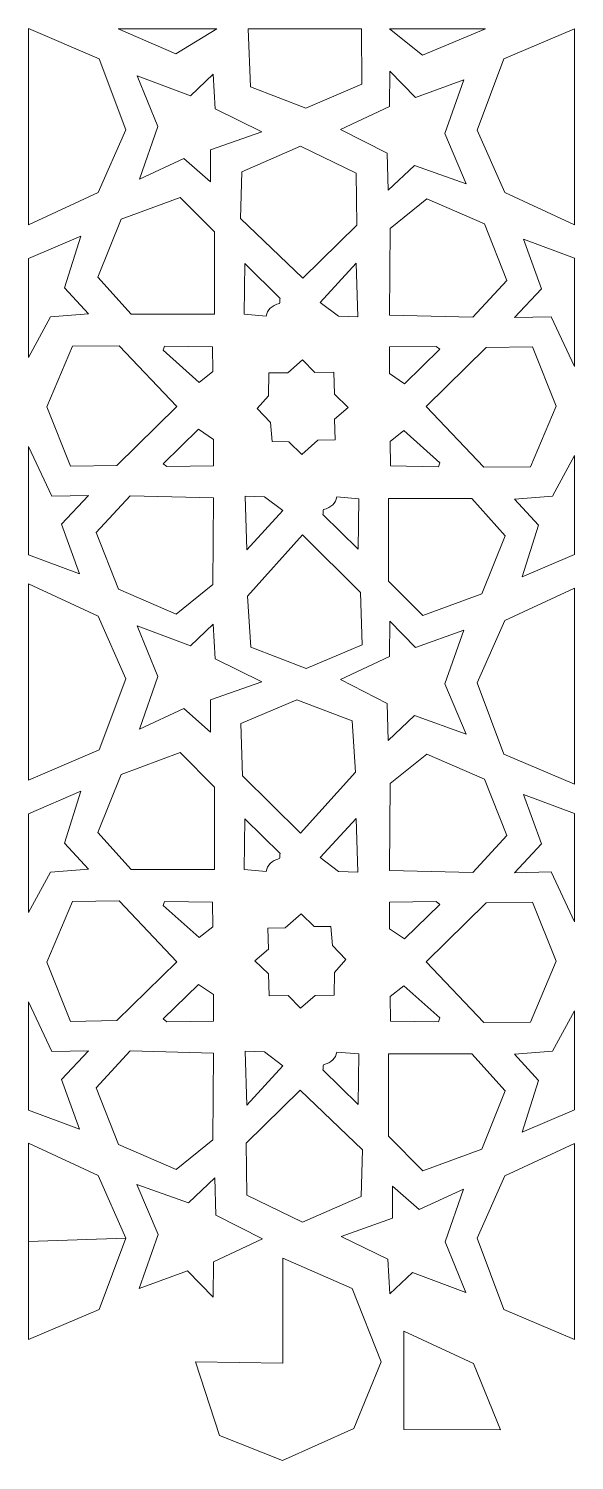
# Model space of a CAD drawing. Header units: centimetres. Extents: x 465 to 580, y -159 to 141.
import ezdxf

# ---------------------------------------------------------------- set-up
doc = ezdxf.new("R2010")
doc.units = ezdxf.units.CM
doc.header["$MEASUREMENT"] = 0
doc.layers.add('Katman 1', color=7, linetype='Continuous')

msp = doc.modelspace()

# ---------------------------------------------------------------- linework, layer by layer
at = {"layer": 'Katman 1', "color": 250, "lineweight": 20}
for points, knots in [([(465.41717, 140.9138), (465.41717, 140.9138), (465.41717, 99.85579), (465.41717, 99.85579), (465.41717, 99.85579), (479.99066, 106.62606), (479.99066, 106.62606), (479.99066, 106.62606), (485.75499, 119.70319), (485.75499, 119.70319), (485.75499, 119.70319), (480.20072, 134.60399), (480.20072, 134.60399), (480.20072, 134.60399), (465.41717, 140.9138), (465.41717, 140.9138)], [0, 0, 0, 0, 0.2, 0.2, 0.2, 0.4, 0.4, 0.4, 0.6, 0.6, 0.6, 0.8, 0.8, 0.8, 1, 1, 1, 1]), ([(484.17749, 140.9038), (484.17749, 140.9038), (496.22443, 135.67145), (496.22443, 135.67145), (496.22443, 135.67145), (504.82018, 140.9038), (504.82018, 140.9038)], [0, 0, 0, 0, 0.5, 0.5, 0.5, 1, 1, 1, 1]), ([(535.14577, 140.9038), (535.14577, 140.9038), (535.22968, 129.27426), (535.22968, 129.27426), (535.22968, 129.27426), (523.46614, 124.29526), (523.46614, 124.29526), (523.46614, 124.29526), (511.92544, 128.72704), (511.92544, 128.72704), (511.92544, 128.72704), (511.43584, 140.9038), (511.43584, 140.9038)], [0, 0, 0, 0, 0.25, 0.25, 0.25, 0.5, 0.5, 0.5, 0.75, 0.75, 0.75, 1, 1, 1, 1]), ([(541.01743, 140.9038), (541.01743, 140.9038), (547.88599, 135.36123), (547.88599, 135.36123), (547.88599, 135.36123), (561.14359, 140.9038), (561.14359, 140.9038)], [0, 0, 0, 0, 0.5, 0.5, 0.5, 1, 1, 1, 1]), ([(579.72293, 140.9038), (579.72293, 140.9038), (579.72293, 99.84579), (579.72293, 99.84579), (579.72293, 99.84579), (565.14944, 106.61606), (565.14944, 106.61606), (565.14944, 106.61606), (559.38511, 119.69319), (559.38511, 119.69319), (559.38511, 119.69319), (564.93938, 134.59399), (564.93938, 134.59399), (564.93938, 134.59399), (579.72293, 140.9038), (579.72293, 140.9038)], [0, 0, 0, 0, 0.2, 0.2, 0.2, 0.4, 0.4, 0.4, 0.6, 0.6, 0.6, 0.8, 0.8, 0.8, 1, 1, 1, 1]), ([(557.04003, 108.43054), (557.04003, 108.43054), (552.58682, 118.9409), (552.58682, 118.9409), (552.58682, 118.9409), (556.56174, 130.19726), (556.56174, 130.19726), (556.56174, 130.19726), (546.4395, 126.51208), (546.4395, 126.51208), (546.4395, 126.51208), (541.04338, 132.04551), (541.04338, 132.04551), (541.04338, 132.04551), (541.00191, 124.62329), (541.00191, 124.62329), (541.00191, 124.62329), (530.70828, 119.83333), (530.70828, 119.83333), (530.70828, 119.83333), (540.48468, 114.8499), (540.48468, 114.8499), (540.48468, 114.8499), (540.72859, 107.09309), (540.72859, 107.09309), (540.72859, 107.09309), (546.2685, 112.28328), (546.2685, 112.28328), (546.2685, 112.28328), (557.04003, 108.43054), (557.04003, 108.43054)], [0, 0, 0, 0, 0.1, 0.1, 0.1, 0.2, 0.2, 0.2, 0.3, 0.3, 0.3, 0.4, 0.4, 0.4, 0.5, 0.5, 0.5, 0.6, 0.6, 0.6, 0.7, 0.7, 0.7, 0.8, 0.8, 0.8, 0.9, 0.9, 0.9, 1, 1, 1, 1]), ([(488.123, 131.03883), (488.123, 131.03883), (492.45159, 120.45865), (492.45159, 120.45865), (492.45159, 120.45865), (488.62051, 109.44027), (488.62051, 109.44027), (488.62051, 109.44027), (497.93052, 113.72891), (497.93052, 113.72891), (497.93052, 113.72891), (503.53386, 108.8194), (503.53386, 108.8194), (503.53386, 108.8194), (503.50421, 115.53886), (503.50421, 115.53886), (503.50421, 115.53886), (514.28295, 119.32879), (514.28295, 119.32879), (514.28295, 119.32879), (504.50621, 124.10707), (504.50621, 124.10707), (504.50621, 124.10707), (504.09654, 131.35947), (504.09654, 131.35947), (504.09654, 131.35947), (499.33425, 126.85055), (499.33425, 126.85055), (499.33425, 126.85055), (488.123, 131.03883), (488.123, 131.03883)], [0, 0, 0, 0, 0.1, 0.1, 0.1, 0.2, 0.2, 0.2, 0.3, 0.3, 0.3, 0.4, 0.4, 0.4, 0.5, 0.5, 0.5, 0.6, 0.6, 0.6, 0.7, 0.7, 0.7, 0.8, 0.8, 0.8, 0.9, 0.9, 0.9, 1, 1, 1, 1]), ([(522.36958, 116.31369), (522.36958, 116.31369), (533.98937, 110.68521), (533.98937, 110.68521), (533.98937, 110.68521), (534.15026, 99.79235), (534.15026, 99.79235), (534.15026, 99.79235), (522.87392, 88.72148), (522.87392, 88.72148), (522.87392, 88.72148), (509.76714, 101.20523), (509.76714, 101.20523), (509.76714, 101.20523), (510.10961, 110.94871), (510.10961, 110.94871), (510.10961, 110.94871), (522.36958, 116.31369), (522.36958, 116.31369)], [0, 0, 0, 0, 0.166666667, 0.166666667, 0.166666667, 0.333333333, 0.333333333, 0.333333333, 0.5, 0.5, 0.5, 0.666666667, 0.666666667, 0.666666667, 0.833333333, 0.833333333, 0.833333333, 1, 1, 1, 1]), ([(484.80379, 101.03687), (484.80379, 101.03687), (479.91823, 88.89553), (479.91823, 88.89553), (479.91823, 88.89553), (486.88303, 81.12271), (486.88303, 81.12271), (486.88303, 81.12271), (504.31962, 81.1261), (504.31962, 81.1261), (504.31962, 81.1261), (504.32193, 98.38122), (504.32193, 98.38122), (504.32193, 98.38122), (497.1928, 105.60397), (497.1928, 105.60397), (497.1928, 105.60397), (484.80379, 101.03687), (484.80379, 101.03687)], [0, 0, 0, 0, 0.166666667, 0.166666667, 0.166666667, 0.333333333, 0.333333333, 0.333333333, 0.5, 0.5, 0.5, 0.666666667, 0.666666667, 0.666666667, 0.833333333, 0.833333333, 0.833333333, 1, 1, 1, 1]), ([(560.9013, 100.0614), (560.9013, 100.0614), (548.85436, 105.29375), (548.85436, 105.29375), (548.85436, 105.29375), (541.1272, 99.10956), (541.1272, 99.10956), (541.1272, 99.10956), (541.03798, 80.95305), (541.03798, 80.95305), (541.03798, 80.95305), (558.43546, 80.5099), (558.43546, 80.5099), (558.43546, 80.5099), (565.56466, 88.21559), (565.56466, 88.21559), (565.56466, 88.21559), (560.9013, 100.0614), (560.9013, 100.0614)], [0, 0, 0, 0, 0.166666667, 0.166666667, 0.166666667, 0.333333333, 0.333333333, 0.333333333, 0.5, 0.5, 0.5, 0.666666667, 0.666666667, 0.666666667, 0.833333333, 0.833333333, 0.833333333, 1, 1, 1, 1]), ([(465.41717, 92.80841), (465.41717, 92.80841), (465.41717, 72.10833), (465.41717, 72.10833), (465.41717, 72.10833), (470.00793, 80.59209), (470.00793, 80.59209), (470.00793, 80.59209), (477.98044, 81.20605), (477.98044, 81.20605), (477.98044, 81.20605), (472.90434, 86.67702), (472.90434, 86.67702), (472.90434, 86.67702), (476.3782, 97.50256), (476.3782, 97.50256), (476.3782, 97.50256), (465.41717, 92.80841), (465.41717, 92.80841)], [0, 0, 0, 0, 0.166666667, 0.166666667, 0.166666667, 0.333333333, 0.333333333, 0.333333333, 0.5, 0.5, 0.5, 0.666666667, 0.666666667, 0.666666667, 0.833333333, 0.833333333, 0.833333333, 1, 1, 1, 1]), ([(579.73061, 70.20877), (579.73061, 70.20877), (579.7306, 92.88717), (579.7306, 92.88717), (579.7306, 92.88717), (569.08783, 96.86323), (569.08783, 96.86323), (569.08783, 96.86323), (572.81403, 86.4909), (572.81403, 86.4909), (572.81403, 86.4909), (567.21649, 80.45523), (567.21649, 80.45523), (567.21649, 80.45523), (574.87939, 80.62384), (574.87939, 80.62384), (574.87939, 80.62384), (579.73061, 70.20877), (579.73061, 70.20877)], [0, 0, 0, 0, 0.166666667, 0.166666667, 0.166666667, 0.333333333, 0.333333333, 0.333333333, 0.5, 0.5, 0.5, 0.666666667, 0.666666667, 0.666666667, 0.833333333, 0.833333333, 0.833333333, 1, 1, 1, 1]), ([(510.68298, 91.7266), (510.68298, 91.7266), (510.54204, 81.14013), (510.54204, 81.14013), (510.54204, 81.14013), (515.20509, 80.74234), (515.20509, 80.74234), (515.33764, 82.05704), (516.38063, 82.95505), (517.95187, 83.42022), (518.17783, 83.48712), (517.86879, 84.37761), (518.10682, 84.44946), (518.10682, 84.44946), (510.68298, 91.7266), (510.68298, 91.7266)], [0, 0, 0, 0, 0.2, 0.2, 0.2, 0.4, 0.4, 0.4, 0.6, 0.6, 0.6, 0.8, 0.8, 0.8, 1, 1, 1, 1]), ([(534.35253, 80.57989), (534.35253, 80.57989), (530.35476, 80.72769), (530.35476, 80.72769), (530.35476, 80.72769), (526.48965, 83.61467), (526.48965, 83.61467), (526.48965, 83.61467), (534.05321, 91.83876), (534.05321, 91.83876), (534.05321, 91.83876), (534.35253, 80.57989), (534.35253, 80.57989)], [0, 0, 0, 0, 0.25, 0.25, 0.25, 0.5, 0.5, 0.5, 0.75, 0.75, 0.75, 1, 1, 1, 1]), ([(474.59483, 74.46884), (474.59483, 74.46884), (469.26128, 61.74941), (469.26128, 61.74941), (469.26128, 61.74941), (474.22236, 49.35369), (474.22236, 49.35369), (474.22236, 49.35369), (483.90262, 49.50312), (483.90262, 49.50312), (483.90262, 49.50312), (496.45415, 61.82968), (496.45415, 61.82968), (496.45415, 61.82968), (484.35494, 74.54331), (484.35494, 74.54331), (484.35494, 74.54331), (474.59483, 74.46884), (474.59483, 74.46884)], [0, 0, 0, 0, 0.166666667, 0.166666667, 0.166666667, 0.333333333, 0.333333333, 0.333333333, 0.5, 0.5, 0.5, 0.666666667, 0.666666667, 0.666666667, 0.833333333, 0.833333333, 0.833333333, 1, 1, 1, 1]), ([(501.12292, 66.87674), (501.12292, 66.87674), (503.98122, 69.13429), (503.98122, 69.13429), (503.98122, 69.13429), (503.93632, 74.28842), (503.93632, 74.28842), (503.93632, 74.28842), (493.8548, 74.44011), (493.8548, 74.44011), (493.8548, 74.44011), (493.58793, 73.61151), (493.58793, 73.61151), (493.58793, 73.61151), (501.12292, 66.87674), (501.12292, 66.87674)], [0, 0, 0, 0, 0.2, 0.2, 0.2, 0.4, 0.4, 0.4, 0.6, 0.6, 0.6, 0.8, 0.8, 0.8, 1, 1, 1, 1]), ([(551.57153, 73.81188), (551.57153, 73.81188), (544.12336, 66.60595), (544.12336, 66.60595), (544.12336, 66.60595), (541.00997, 68.73431), (541.00997, 68.73431), (541.00997, 68.73431), (541.00197, 74.2845), (541.00197, 74.2845), (541.00197, 74.2845), (550.81087, 74.40495), (550.81087, 74.40495), (550.81087, 74.40495), (551.57153, 73.81188), (551.57153, 73.81188)], [0, 0, 0, 0, 0.2, 0.2, 0.2, 0.4, 0.4, 0.4, 0.6, 0.6, 0.6, 0.8, 0.8, 0.8, 1, 1, 1, 1]), ([(570.55294, 49.20336), (570.55294, 49.20336), (575.88649, 61.92279), (575.88649, 61.92279), (575.88649, 61.92279), (570.92541, 74.31851), (570.92541, 74.31851), (570.92541, 74.31851), (561.24515, 74.16908), (561.24515, 74.16908), (561.24515, 74.16908), (548.69362, 61.84252), (548.69362, 61.84252), (548.69362, 61.84252), (560.79283, 49.12889), (560.79283, 49.12889), (560.79283, 49.12889), (570.55294, 49.20336), (570.55294, 49.20336)], [0, 0, 0, 0, 0.166666667, 0.166666667, 0.166666667, 0.333333333, 0.333333333, 0.333333333, 0.5, 0.5, 0.5, 0.666666667, 0.666666667, 0.666666667, 0.833333333, 0.833333333, 0.833333333, 1, 1, 1, 1]), ([(519.73376, 68.88793), (519.73376, 68.88793), (522.79225, 71.58986), (522.79225, 71.58986), (522.79225, 71.58986), (525.39854, 68.94198), (525.39854, 68.94198), (525.39854, 68.94198), (529.36788, 68.98407), (529.36788, 68.98407), (529.36788, 68.98407), (529.47078, 64.39622), (529.47078, 64.39622), (529.47078, 64.39622), (532.36233, 61.62814), (532.36233, 61.62814), (532.36233, 61.62814), (529.51053, 59.18596), (529.51053, 59.18596), (529.51053, 59.18596), (529.64696, 54.84733), (529.64696, 54.84733), (529.64696, 54.84733), (525.96815, 54.77301), (525.96815, 54.77301), (525.96815, 54.77301), (522.62821, 51.81407), (522.62821, 51.81407), (522.62821, 51.81407), (519.93929, 54.45936), (519.93929, 54.45936), (519.93929, 54.45936), (516.46448, 54.47418), (516.46448, 54.47418), (516.46448, 54.47418), (516.04921, 58.47315), (516.04921, 58.47315), (516.04921, 58.47315), (513.31708, 61.39421), (513.31708, 61.39421), (513.31708, 61.39421), (515.67674, 64.06232), (515.67674, 64.06232), (515.67674, 64.06232), (515.76441, 68.84584), (515.76441, 68.84584), (515.76441, 68.84584), (519.73376, 68.88793), (519.73376, 68.88793)], [0, 0, 0, 0, 0.0625, 0.0625, 0.0625, 0.125, 0.125, 0.125, 0.1875, 0.1875, 0.1875, 0.25, 0.25, 0.25, 0.3125, 0.3125, 0.3125, 0.375, 0.375, 0.375, 0.4375, 0.4375, 0.4375, 0.5, 0.5, 0.5, 0.5625, 0.5625, 0.5625, 0.625, 0.625, 0.625, 0.6875, 0.6875, 0.6875, 0.75, 0.75, 0.75, 0.8125, 0.8125, 0.8125, 0.875, 0.875, 0.875, 0.9375, 0.9375, 0.9375, 1, 1, 1, 1]), ([(493.57624, 49.86032), (493.57624, 49.86032), (501.02441, 57.06625), (501.02441, 57.06625), (501.02441, 57.06625), (504.1378, 54.93789), (504.1378, 54.93789), (504.1378, 54.93789), (504.1458, 49.3877), (504.1458, 49.3877), (504.1458, 49.3877), (494.3369, 49.26725), (494.3369, 49.26725), (494.3369, 49.26725), (493.57624, 49.86032), (493.57624, 49.86032)], [0, 0, 0, 0, 0.2, 0.2, 0.2, 0.4, 0.4, 0.4, 0.6, 0.6, 0.6, 0.8, 0.8, 0.8, 1, 1, 1, 1]), ([(544.02485, 56.79546), (544.02485, 56.79546), (541.16655, 54.53791), (541.16655, 54.53791), (541.16655, 54.53791), (541.21145, 49.38378), (541.21145, 49.38378), (541.21145, 49.38378), (551.29297, 49.23209), (551.29297, 49.23209), (551.29297, 49.23209), (551.55984, 50.06069), (551.55984, 50.06069), (551.55984, 50.06069), (544.02485, 56.79546), (544.02485, 56.79546)], [0, 0, 0, 0, 0.2, 0.2, 0.2, 0.4, 0.4, 0.4, 0.6, 0.6, 0.6, 0.8, 0.8, 0.8, 1, 1, 1, 1]), ([(465.41716, 53.46343), (465.41716, 53.46343), (465.41717, 30.78503), (465.41717, 30.78503), (465.41717, 30.78503), (476.05994, 26.80897), (476.05994, 26.80897), (476.05994, 26.80897), (472.33374, 37.1813), (472.33374, 37.1813), (472.33374, 37.1813), (477.93128, 43.21697), (477.93128, 43.21697), (477.93128, 43.21697), (470.26838, 43.04836), (470.26838, 43.04836), (470.26838, 43.04836), (465.41716, 53.46343), (465.41716, 53.46343)], [0, 0, 0, 0, 0.166666667, 0.166666667, 0.166666667, 0.333333333, 0.333333333, 0.333333333, 0.5, 0.5, 0.5, 0.666666667, 0.666666667, 0.666666667, 0.833333333, 0.833333333, 0.833333333, 1, 1, 1, 1]), ([(579.7306, 30.86379), (579.7306, 30.86379), (579.7306, 51.56387), (579.7306, 51.56387), (579.7306, 51.56387), (575.13984, 43.08011), (575.13984, 43.08011), (575.13984, 43.08011), (567.16733, 42.46615), (567.16733, 42.46615), (567.16733, 42.46615), (572.24343, 36.99518), (572.24343, 36.99518), (572.24343, 36.99518), (568.76957, 26.16964), (568.76957, 26.16964), (568.76957, 26.16964), (579.7306, 30.86379), (579.7306, 30.86379)], [0, 0, 0, 0, 0.166666667, 0.166666667, 0.166666667, 0.333333333, 0.333333333, 0.333333333, 0.5, 0.5, 0.5, 0.666666667, 0.666666667, 0.666666667, 0.833333333, 0.833333333, 0.833333333, 1, 1, 1, 1]), ([(484.24647, 23.6108), (484.24647, 23.6108), (496.29341, 18.37845), (496.29341, 18.37845), (496.29341, 18.37845), (504.02057, 24.56264), (504.02057, 24.56264), (504.02057, 24.56264), (504.10979, 42.71915), (504.10979, 42.71915), (504.10979, 42.71915), (486.71231, 43.1623), (486.71231, 43.1623), (486.71231, 43.1623), (479.58311, 35.45661), (479.58311, 35.45661), (479.58311, 35.45661), (484.24647, 23.6108), (484.24647, 23.6108)], [0, 0, 0, 0, 0.166666667, 0.166666667, 0.166666667, 0.333333333, 0.333333333, 0.333333333, 0.5, 0.5, 0.5, 0.666666667, 0.666666667, 0.666666667, 0.833333333, 0.833333333, 0.833333333, 1, 1, 1, 1]), ([(510.79524, 43.09231), (510.79524, 43.09231), (514.79301, 42.94451), (514.79301, 42.94451), (514.79301, 42.94451), (518.65812, 40.05753), (518.65812, 40.05753), (518.65812, 40.05753), (511.09456, 31.83344), (511.09456, 31.83344), (511.09456, 31.83344), (510.79524, 43.09231), (510.79524, 43.09231)], [0, 0, 0, 0, 0.25, 0.25, 0.25, 0.5, 0.5, 0.5, 0.75, 0.75, 0.75, 1, 1, 1, 1]), ([(534.46479, 31.9456), (534.46479, 31.9456), (534.60573, 42.53207), (534.60573, 42.53207), (534.60573, 42.53207), (529.94268, 42.92986), (529.94268, 42.92986), (529.81013, 41.61516), (528.76714, 40.71715), (527.1959, 40.25198), (526.96994, 40.18508), (527.27898, 39.29459), (527.04095, 39.22274), (527.04095, 39.22274), (534.46479, 31.9456), (534.46479, 31.9456)], [0, 0, 0, 0, 0.2, 0.2, 0.2, 0.4, 0.4, 0.4, 0.6, 0.6, 0.6, 0.8, 0.8, 0.8, 1, 1, 1, 1]), ([(560.34398, 22.63533), (560.34398, 22.63533), (565.22954, 34.77667), (565.22954, 34.77667), (565.22954, 34.77667), (558.26474, 42.54949), (558.26474, 42.54949), (558.26474, 42.54949), (540.82815, 42.5461), (540.82815, 42.5461), (540.82815, 42.5461), (540.82584, 25.29098), (540.82584, 25.29098), (540.82584, 25.29098), (547.95497, 18.06823), (547.95497, 18.06823), (547.95497, 18.06823), (560.34398, 22.63533), (560.34398, 22.63533)], [0, 0, 0, 0, 0.166666667, 0.166666667, 0.166666667, 0.333333333, 0.333333333, 0.333333333, 0.5, 0.5, 0.5, 0.666666667, 0.666666667, 0.666666667, 0.833333333, 0.833333333, 0.833333333, 1, 1, 1, 1]), ([(511.24774, 22.14631), (511.24774, 22.14631), (522.8152, 34.95213), (522.8152, 34.95213), (522.8152, 34.95213), (534.95417, 22.93692), (534.95417, 22.93692), (534.95417, 22.93692), (535.29866, 11.98126), (535.29866, 11.98126), (535.29866, 11.98126), (523.53512, 7.00226), (523.53512, 7.00226), (523.53512, 7.00226), (511.99442, 11.43404), (511.99442, 11.43404), (511.99442, 11.43404), (511.24774, 22.14631), (511.24774, 22.14631)], [0, 0, 0, 0, 0.166666667, 0.166666667, 0.166666667, 0.333333333, 0.333333333, 0.333333333, 0.5, 0.5, 0.5, 0.666666667, 0.666666667, 0.666666667, 0.833333333, 0.833333333, 0.833333333, 1, 1, 1, 1]), ([(465.41717, -16.34703), (465.41717, -16.34703), (465.41717, 24.71098), (465.41717, 24.71098), (465.41717, 24.71098), (479.99066, 17.94071), (479.99066, 17.94071), (479.99066, 17.94071), (485.75499, 4.86358), (485.75499, 4.86358), (485.75499, 4.86358), (480.20072, -10.03722), (480.20072, -10.03722), (480.20072, -10.03722), (465.41717, -16.34703), (465.41717, -16.34703)], [0, 0, 0, 0, 0.2, 0.2, 0.2, 0.4, 0.4, 0.4, 0.6, 0.6, 0.6, 0.8, 0.8, 0.8, 1, 1, 1, 1]), ([(579.7306, -17.2416), (579.7306, -17.2416), (579.7306, 23.81641), (579.7306, 23.81641), (579.7306, 23.81641), (565.15711, 17.04614), (565.15711, 17.04614), (565.15711, 17.04614), (559.39278, 3.96901), (559.39278, 3.96901), (559.39278, 3.96901), (564.94705, -10.93179), (564.94705, -10.93179), (564.94705, -10.93179), (579.7306, -17.2416), (579.7306, -17.2416)], [0, 0, 0, 0, 0.2, 0.2, 0.2, 0.4, 0.4, 0.4, 0.6, 0.6, 0.6, 0.8, 0.8, 0.8, 1, 1, 1, 1]), ([(488.123, 15.92601), (488.123, 15.92601), (492.45159, 5.34583), (492.45159, 5.34583), (492.45159, 5.34583), (488.62051, -5.67255), (488.62051, -5.67255), (488.62051, -5.67255), (497.93052, -1.38391), (497.93052, -1.38391), (497.93052, -1.38391), (503.53386, -6.29342), (503.53386, -6.29342), (503.53386, -6.29342), (503.50421, 0.42604), (503.50421, 0.42604), (503.50421, 0.42604), (514.28295, 4.21597), (514.28295, 4.21597), (514.28295, 4.21597), (504.50621, 8.99425), (504.50621, 8.99425), (504.50621, 8.99425), (504.09654, 16.24665), (504.09654, 16.24665), (504.09654, 16.24665), (499.33425, 11.73773), (499.33425, 11.73773), (499.33425, 11.73773), (488.123, 15.92601), (488.123, 15.92601)], [0, 0, 0, 0, 0.1, 0.1, 0.1, 0.2, 0.2, 0.2, 0.3, 0.3, 0.3, 0.4, 0.4, 0.4, 0.5, 0.5, 0.5, 0.6, 0.6, 0.6, 0.7, 0.7, 0.7, 0.8, 0.8, 0.8, 0.9, 0.9, 0.9, 1, 1, 1, 1]), ([(557.04003, -6.71228), (557.04003, -6.71228), (552.58682, 3.79808), (552.58682, 3.79808), (552.58682, 3.79808), (556.56174, 15.05444), (556.56174, 15.05444), (556.56174, 15.05444), (546.4395, 11.36926), (546.4395, 11.36926), (546.4395, 11.36926), (541.04338, 16.90269), (541.04338, 16.90269), (541.04338, 16.90269), (541.00191, 9.48047), (541.00191, 9.48047), (541.00191, 9.48047), (530.70828, 4.69051), (530.70828, 4.69051), (530.70828, 4.69051), (540.48468, -0.29292), (540.48468, -0.29292), (540.48468, -0.29292), (540.72859, -8.04973), (540.72859, -8.04973), (540.72859, -8.04973), (546.2685, -2.85954), (546.2685, -2.85954), (546.2685, -2.85954), (557.04003, -6.71228), (557.04003, -6.71228)], [0, 0, 0, 0, 0.1, 0.1, 0.1, 0.2, 0.2, 0.2, 0.3, 0.3, 0.3, 0.4, 0.4, 0.4, 0.5, 0.5, 0.5, 0.6, 0.6, 0.6, 0.7, 0.7, 0.7, 0.8, 0.8, 0.8, 0.9, 0.9, 0.9, 1, 1, 1, 1]), ([(533.90003, -14.67693), (533.90003, -14.67693), (522.33257, -27.48275), (522.33257, -27.48275), (522.33257, -27.48275), (510.1936, -15.46754), (510.1936, -15.46754), (510.1936, -15.46754), (509.84911, -4.51188), (509.84911, -4.51188), (509.84911, -4.51188), (521.61265, 0.46712), (521.61265, 0.46712), (521.61265, 0.46712), (533.15335, -3.96466), (533.15335, -3.96466), (533.15335, -3.96466), (533.90003, -14.67693), (533.90003, -14.67693)], [0, 0, 0, 0, 0.166666667, 0.166666667, 0.166666667, 0.333333333, 0.333333333, 0.333333333, 0.5, 0.5, 0.5, 0.666666667, 0.666666667, 0.666666667, 0.833333333, 0.833333333, 0.833333333, 1, 1, 1, 1]), ([(484.80379, -15.16595), (484.80379, -15.16595), (479.91823, -27.30729), (479.91823, -27.30729), (479.91823, -27.30729), (486.88303, -35.08011), (486.88303, -35.08011), (486.88303, -35.08011), (504.31962, -35.07672), (504.31962, -35.07672), (504.31962, -35.07672), (504.32193, -17.8216), (504.32193, -17.8216), (504.32193, -17.8216), (497.1928, -10.59885), (497.1928, -10.59885), (497.1928, -10.59885), (484.80379, -15.16595), (484.80379, -15.16595)], [0, 0, 0, 0, 0.166666667, 0.166666667, 0.166666667, 0.333333333, 0.333333333, 0.333333333, 0.5, 0.5, 0.5, 0.666666667, 0.666666667, 0.666666667, 0.833333333, 0.833333333, 0.833333333, 1, 1, 1, 1]), ([(560.9013, -16.14142), (560.9013, -16.14142), (548.85436, -10.90907), (548.85436, -10.90907), (548.85436, -10.90907), (541.1272, -17.09326), (541.1272, -17.09326), (541.1272, -17.09326), (541.03798, -35.24977), (541.03798, -35.24977), (541.03798, -35.24977), (558.43546, -35.69292), (558.43546, -35.69292), (558.43546, -35.69292), (565.56466, -27.98723), (565.56466, -27.98723), (565.56466, -27.98723), (560.9013, -16.14142), (560.9013, -16.14142)], [0, 0, 0, 0, 0.166666667, 0.166666667, 0.166666667, 0.333333333, 0.333333333, 0.333333333, 0.5, 0.5, 0.5, 0.666666667, 0.666666667, 0.666666667, 0.833333333, 0.833333333, 0.833333333, 1, 1, 1, 1]), ([(465.41717, -23.39441), (465.41717, -23.39441), (465.41717, -44.09449), (465.41717, -44.09449), (465.41717, -44.09449), (470.00793, -35.61073), (470.00793, -35.61073), (470.00793, -35.61073), (477.98044, -34.99677), (477.98044, -34.99677), (477.98044, -34.99677), (472.90434, -29.5258), (472.90434, -29.5258), (472.90434, -29.5258), (476.3782, -18.70026), (476.3782, -18.70026), (476.3782, -18.70026), (465.41717, -23.39441), (465.41717, -23.39441)], [0, 0, 0, 0, 0.166666667, 0.166666667, 0.166666667, 0.333333333, 0.333333333, 0.333333333, 0.5, 0.5, 0.5, 0.666666667, 0.666666667, 0.666666667, 0.833333333, 0.833333333, 0.833333333, 1, 1, 1, 1]), ([(579.73061, -45.99405), (579.73061, -45.99405), (579.7306, -23.31565), (579.7306, -23.31565), (579.7306, -23.31565), (569.08783, -19.33959), (569.08783, -19.33959), (569.08783, -19.33959), (572.81403, -29.71192), (572.81403, -29.71192), (572.81403, -29.71192), (567.21649, -35.74759), (567.21649, -35.74759), (567.21649, -35.74759), (574.87939, -35.57898), (574.87939, -35.57898), (574.87939, -35.57898), (579.73061, -45.99405), (579.73061, -45.99405)], [0, 0, 0, 0, 0.166666667, 0.166666667, 0.166666667, 0.333333333, 0.333333333, 0.333333333, 0.5, 0.5, 0.5, 0.666666667, 0.666666667, 0.666666667, 0.833333333, 0.833333333, 0.833333333, 1, 1, 1, 1]), ([(510.68298, -24.47622), (510.68298, -24.47622), (510.54204, -35.06269), (510.54204, -35.06269), (510.54204, -35.06269), (515.20509, -35.46048), (515.20509, -35.46048), (515.33764, -34.14578), (516.38063, -33.24777), (517.95187, -32.7826), (518.17783, -32.7157), (517.86879, -31.82521), (518.10682, -31.75336), (518.10682, -31.75336), (510.68298, -24.47622), (510.68298, -24.47622)], [0, 0, 0, 0, 0.2, 0.2, 0.2, 0.4, 0.4, 0.4, 0.6, 0.6, 0.6, 0.8, 0.8, 0.8, 1, 1, 1, 1]), ([(534.35253, -35.62293), (534.35253, -35.62293), (530.35476, -35.47513), (530.35476, -35.47513), (530.35476, -35.47513), (526.48965, -32.58815), (526.48965, -32.58815), (526.48965, -32.58815), (534.05321, -24.36406), (534.05321, -24.36406), (534.05321, -24.36406), (534.35253, -35.62293), (534.35253, -35.62293)], [0, 0, 0, 0, 0.25, 0.25, 0.25, 0.5, 0.5, 0.5, 0.75, 0.75, 0.75, 1, 1, 1, 1]), ([(474.59483, -41.73398), (474.59483, -41.73398), (469.26128, -54.45341), (469.26128, -54.45341), (469.26128, -54.45341), (474.22236, -66.84913), (474.22236, -66.84913), (474.22236, -66.84913), (483.90262, -66.6997), (483.90262, -66.6997), (483.90262, -66.6997), (496.45415, -54.37314), (496.45415, -54.37314), (496.45415, -54.37314), (484.35494, -41.65951), (484.35494, -41.65951), (484.35494, -41.65951), (474.59483, -41.73398), (474.59483, -41.73398)], [0, 0, 0, 0, 0.166666667, 0.166666667, 0.166666667, 0.333333333, 0.333333333, 0.333333333, 0.5, 0.5, 0.5, 0.666666667, 0.666666667, 0.666666667, 0.833333333, 0.833333333, 0.833333333, 1, 1, 1, 1]), ([(501.12292, -49.32608), (501.12292, -49.32608), (503.98122, -47.06853), (503.98122, -47.06853), (503.98122, -47.06853), (503.93632, -41.9144), (503.93632, -41.9144), (503.93632, -41.9144), (493.8548, -41.76271), (493.8548, -41.76271), (493.8548, -41.76271), (493.58793, -42.59131), (493.58793, -42.59131), (493.58793, -42.59131), (501.12292, -49.32608), (501.12292, -49.32608)], [0, 0, 0, 0, 0.2, 0.2, 0.2, 0.4, 0.4, 0.4, 0.6, 0.6, 0.6, 0.8, 0.8, 0.8, 1, 1, 1, 1]), ([(551.57153, -42.39094), (551.57153, -42.39094), (544.12336, -49.59687), (544.12336, -49.59687), (544.12336, -49.59687), (541.00997, -47.46851), (541.00997, -47.46851), (541.00997, -47.46851), (541.00197, -41.91832), (541.00197, -41.91832), (541.00197, -41.91832), (550.81087, -41.79787), (550.81087, -41.79787), (550.81087, -41.79787), (551.57153, -42.39094), (551.57153, -42.39094)], [0, 0, 0, 0, 0.2, 0.2, 0.2, 0.4, 0.4, 0.4, 0.6, 0.6, 0.6, 0.8, 0.8, 0.8, 1, 1, 1, 1]), ([(570.55294, -66.99946), (570.55294, -66.99946), (575.88649, -54.28003), (575.88649, -54.28003), (575.88649, -54.28003), (570.92541, -41.88431), (570.92541, -41.88431), (570.92541, -41.88431), (561.24515, -42.03374), (561.24515, -42.03374), (561.24515, -42.03374), (548.69362, -54.3603), (548.69362, -54.3603), (548.69362, -54.3603), (560.79283, -67.07393), (560.79283, -67.07393), (560.79283, -67.07393), (570.55294, -66.99946), (570.55294, -66.99946)], [0, 0, 0, 0, 0.166666667, 0.166666667, 0.166666667, 0.333333333, 0.333333333, 0.333333333, 0.5, 0.5, 0.5, 0.666666667, 0.666666667, 0.666666667, 0.833333333, 0.833333333, 0.833333333, 1, 1, 1, 1]), ([(525.41401, -61.41855), (525.41401, -61.41855), (522.35552, -64.12048), (522.35552, -64.12048), (522.35552, -64.12048), (519.74923, -61.4726), (519.74923, -61.4726), (519.74923, -61.4726), (515.77989, -61.51469), (515.77989, -61.51469), (515.77989, -61.51469), (515.67699, -56.92684), (515.67699, -56.92684), (515.67699, -56.92684), (512.78544, -54.15876), (512.78544, -54.15876), (512.78544, -54.15876), (515.63724, -51.71658), (515.63724, -51.71658), (515.63724, -51.71658), (515.50081, -47.37795), (515.50081, -47.37795), (515.50081, -47.37795), (519.17962, -47.30363), (519.17962, -47.30363), (519.17962, -47.30363), (522.51956, -44.34469), (522.51956, -44.34469), (522.51956, -44.34469), (525.20848, -46.98998), (525.20848, -46.98998), (525.20848, -46.98998), (528.68329, -47.0048), (528.68329, -47.0048), (528.68329, -47.0048), (529.09856, -51.00377), (529.09856, -51.00377), (529.09856, -51.00377), (531.83069, -53.92483), (531.83069, -53.92483), (531.83069, -53.92483), (529.47103, -56.59294), (529.47103, -56.59294), (529.47103, -56.59294), (529.38336, -61.37646), (529.38336, -61.37646), (529.38336, -61.37646), (525.41401, -61.41855), (525.41401, -61.41855)], [0, 0, 0, 0, 0.0625, 0.0625, 0.0625, 0.125, 0.125, 0.125, 0.1875, 0.1875, 0.1875, 0.25, 0.25, 0.25, 0.3125, 0.3125, 0.3125, 0.375, 0.375, 0.375, 0.4375, 0.4375, 0.4375, 0.5, 0.5, 0.5, 0.5625, 0.5625, 0.5625, 0.625, 0.625, 0.625, 0.6875, 0.6875, 0.6875, 0.75, 0.75, 0.75, 0.8125, 0.8125, 0.8125, 0.875, 0.875, 0.875, 0.9375, 0.9375, 0.9375, 1, 1, 1, 1]), ([(493.57624, -66.3425), (493.57624, -66.3425), (501.02441, -59.13657), (501.02441, -59.13657), (501.02441, -59.13657), (504.1378, -61.26493), (504.1378, -61.26493), (504.1378, -61.26493), (504.1458, -66.81512), (504.1458, -66.81512), (504.1458, -66.81512), (494.3369, -66.93557), (494.3369, -66.93557), (494.3369, -66.93557), (493.57624, -66.3425), (493.57624, -66.3425)], [0, 0, 0, 0, 0.2, 0.2, 0.2, 0.4, 0.4, 0.4, 0.6, 0.6, 0.6, 0.8, 0.8, 0.8, 1, 1, 1, 1]), ([(544.02485, -59.40736), (544.02485, -59.40736), (541.16655, -61.66491), (541.16655, -61.66491), (541.16655, -61.66491), (541.21145, -66.81904), (541.21145, -66.81904), (541.21145, -66.81904), (551.29297, -66.97073), (551.29297, -66.97073), (551.29297, -66.97073), (551.55984, -66.14213), (551.55984, -66.14213), (551.55984, -66.14213), (544.02485, -59.40736), (544.02485, -59.40736)], [0, 0, 0, 0, 0.2, 0.2, 0.2, 0.4, 0.4, 0.4, 0.6, 0.6, 0.6, 0.8, 0.8, 0.8, 1, 1, 1, 1]), ([(465.41716, -62.73939), (465.41716, -62.73939), (465.41717, -85.41779), (465.41717, -85.41779), (465.41717, -85.41779), (476.05994, -89.39385), (476.05994, -89.39385), (476.05994, -89.39385), (472.33374, -79.02152), (472.33374, -79.02152), (472.33374, -79.02152), (477.93128, -72.98585), (477.93128, -72.98585), (477.93128, -72.98585), (470.26838, -73.15446), (470.26838, -73.15446), (470.26838, -73.15446), (465.41716, -62.73939), (465.41716, -62.73939)], [0, 0, 0, 0, 0.166666667, 0.166666667, 0.166666667, 0.333333333, 0.333333333, 0.333333333, 0.5, 0.5, 0.5, 0.666666667, 0.666666667, 0.666666667, 0.833333333, 0.833333333, 0.833333333, 1, 1, 1, 1]), ([(579.7306, -85.33903), (579.7306, -85.33903), (579.7306, -64.63895), (579.7306, -64.63895), (579.7306, -64.63895), (575.13984, -73.12271), (575.13984, -73.12271), (575.13984, -73.12271), (567.16733, -73.73667), (567.16733, -73.73667), (567.16733, -73.73667), (572.24343, -79.20764), (572.24343, -79.20764), (572.24343, -79.20764), (568.76957, -90.03318), (568.76957, -90.03318), (568.76957, -90.03318), (579.7306, -85.33903), (579.7306, -85.33903)], [0, 0, 0, 0, 0.166666667, 0.166666667, 0.166666667, 0.333333333, 0.333333333, 0.333333333, 0.5, 0.5, 0.5, 0.666666667, 0.666666667, 0.666666667, 0.833333333, 0.833333333, 0.833333333, 1, 1, 1, 1]), ([(484.24647, -92.59202), (484.24647, -92.59202), (496.29341, -97.82437), (496.29341, -97.82437), (496.29341, -97.82437), (504.02057, -91.64018), (504.02057, -91.64018), (504.02057, -91.64018), (504.10979, -73.48367), (504.10979, -73.48367), (504.10979, -73.48367), (486.71231, -73.04052), (486.71231, -73.04052), (486.71231, -73.04052), (479.58311, -80.74621), (479.58311, -80.74621), (479.58311, -80.74621), (484.24647, -92.59202), (484.24647, -92.59202)], [0, 0, 0, 0, 0.166666667, 0.166666667, 0.166666667, 0.333333333, 0.333333333, 0.333333333, 0.5, 0.5, 0.5, 0.666666667, 0.666666667, 0.666666667, 0.833333333, 0.833333333, 0.833333333, 1, 1, 1, 1]), ([(510.79524, -73.11051), (510.79524, -73.11051), (514.79301, -73.25831), (514.79301, -73.25831), (514.79301, -73.25831), (518.65812, -76.14529), (518.65812, -76.14529), (518.65812, -76.14529), (511.09456, -84.36938), (511.09456, -84.36938), (511.09456, -84.36938), (510.79524, -73.11051), (510.79524, -73.11051)], [0, 0, 0, 0, 0.25, 0.25, 0.25, 0.5, 0.5, 0.5, 0.75, 0.75, 0.75, 1, 1, 1, 1]), ([(534.46479, -84.25722), (534.46479, -84.25722), (534.60573, -73.67075), (534.60573, -73.67075), (534.60573, -73.67075), (529.94268, -73.27296), (529.94268, -73.27296), (529.81013, -74.58766), (528.76714, -75.48567), (527.1959, -75.95084), (526.96994, -76.01774), (527.27898, -76.90823), (527.04095, -76.98008), (527.04095, -76.98008), (534.46479, -84.25722), (534.46479, -84.25722)], [0, 0, 0, 0, 0.2, 0.2, 0.2, 0.4, 0.4, 0.4, 0.6, 0.6, 0.6, 0.8, 0.8, 0.8, 1, 1, 1, 1]), ([(560.34398, -93.56749), (560.34398, -93.56749), (565.22954, -81.42615), (565.22954, -81.42615), (565.22954, -81.42615), (558.26474, -73.65333), (558.26474, -73.65333), (558.26474, -73.65333), (540.82815, -73.65672), (540.82815, -73.65672), (540.82815, -73.65672), (540.82584, -90.91184), (540.82584, -90.91184), (540.82584, -90.91184), (547.95497, -98.13459), (547.95497, -98.13459), (547.95497, -98.13459), (560.34398, -93.56749), (560.34398, -93.56749)], [0, 0, 0, 0, 0.166666667, 0.166666667, 0.166666667, 0.333333333, 0.333333333, 0.333333333, 0.5, 0.5, 0.5, 0.666666667, 0.666666667, 0.666666667, 0.833333333, 0.833333333, 0.833333333, 1, 1, 1, 1]), ([(522.77819, -108.84431), (522.77819, -108.84431), (511.1584, -103.21583), (511.1584, -103.21583), (511.1584, -103.21583), (510.99751, -92.32297), (510.99751, -92.32297), (510.99751, -92.32297), (522.27385, -81.2521), (522.27385, -81.2521), (522.27385, -81.2521), (535.38063, -93.73585), (535.38063, -93.73585), (535.38063, -93.73585), (535.03816, -103.47933), (535.03816, -103.47933), (535.03816, -103.47933), (522.77819, -108.84431), (522.77819, -108.84431)], [0, 0, 0, 0, 0.166666667, 0.166666667, 0.166666667, 0.333333333, 0.333333333, 0.333333333, 0.5, 0.5, 0.5, 0.666666667, 0.666666667, 0.666666667, 0.833333333, 0.833333333, 0.833333333, 1, 1, 1, 1]), ([(465.42484, -133.43442), (465.42484, -133.43442), (465.42484, -92.37641), (465.42484, -92.37641), (465.42484, -92.37641), (479.99833, -99.14668), (479.99833, -99.14668), (479.99833, -99.14668), (485.76266, -112.22381), (485.76266, -112.22381), (485.76266, -112.22381), (480.20839, -127.12461), (480.20839, -127.12461), (480.20839, -127.12461), (465.42484, -133.43442), (465.42484, -133.43442)], [0, 0, 0, 0, 0.2, 0.2, 0.2, 0.4, 0.4, 0.4, 0.6, 0.6, 0.6, 0.8, 0.8, 0.8, 1, 1, 1, 1]), ([(579.7306, -133.44442), (579.7306, -133.44442), (579.7306, -92.38641), (579.7306, -92.38641), (579.7306, -92.38641), (565.15711, -99.15668), (565.15711, -99.15668), (565.15711, -99.15668), (559.39278, -112.23381), (559.39278, -112.23381), (559.39278, -112.23381), (564.94705, -127.13461), (564.94705, -127.13461), (564.94705, -127.13461), (579.7306, -133.44442), (579.7306, -133.44442)], [0, 0, 0, 0, 0.2, 0.2, 0.2, 0.4, 0.4, 0.4, 0.6, 0.6, 0.6, 0.8, 0.8, 0.8, 1, 1, 1, 1]), ([(488.10774, -100.96116), (488.10774, -100.96116), (492.56095, -111.47152), (492.56095, -111.47152), (492.56095, -111.47152), (488.58603, -122.72788), (488.58603, -122.72788), (488.58603, -122.72788), (498.70827, -119.0427), (498.70827, -119.0427), (498.70827, -119.0427), (504.10439, -124.57613), (504.10439, -124.57613), (504.10439, -124.57613), (504.14586, -117.15391), (504.14586, -117.15391), (504.14586, -117.15391), (514.43949, -112.36395), (514.43949, -112.36395), (514.43949, -112.36395), (504.66309, -107.38052), (504.66309, -107.38052), (504.66309, -107.38052), (504.41918, -99.62371), (504.41918, -99.62371), (504.41918, -99.62371), (498.87927, -104.8139), (498.87927, -104.8139), (498.87927, -104.8139), (488.10774, -100.96116), (488.10774, -100.96116)], [0, 0, 0, 0, 0.1, 0.1, 0.1, 0.2, 0.2, 0.2, 0.3, 0.3, 0.3, 0.4, 0.4, 0.4, 0.5, 0.5, 0.5, 0.6, 0.6, 0.6, 0.7, 0.7, 0.7, 0.8, 0.8, 0.8, 0.9, 0.9, 0.9, 1, 1, 1, 1]), ([(557.02477, -123.56945), (557.02477, -123.56945), (552.69618, -112.98927), (552.69618, -112.98927), (552.69618, -112.98927), (556.52726, -101.97089), (556.52726, -101.97089), (556.52726, -101.97089), (547.21725, -106.25953), (547.21725, -106.25953), (547.21725, -106.25953), (541.61391, -101.35002), (541.61391, -101.35002), (541.61391, -101.35002), (541.64356, -108.06948), (541.64356, -108.06948), (541.64356, -108.06948), (530.86482, -111.85941), (530.86482, -111.85941), (530.86482, -111.85941), (540.64156, -116.63769), (540.64156, -116.63769), (540.64156, -116.63769), (541.05123, -123.89009), (541.05123, -123.89009), (541.05123, -123.89009), (545.81352, -119.38117), (545.81352, -119.38117), (545.81352, -119.38117), (557.02477, -123.56945), (557.02477, -123.56945)], [0, 0, 0, 0, 0.1, 0.1, 0.1, 0.2, 0.2, 0.2, 0.3, 0.3, 0.3, 0.4, 0.4, 0.4, 0.5, 0.5, 0.5, 0.6, 0.6, 0.6, 0.7, 0.7, 0.7, 0.8, 0.8, 0.8, 0.9, 0.9, 0.9, 1, 1, 1, 1]), ([(518.68042, -116.427), (518.68042, -116.427), (518.68042, -138.37624), (518.68042, -138.37624), (518.68042, -138.37624), (500.34458, -138.14131), (500.34458, -138.14131), (500.34458, -138.14131), (505.42107, -153.55406), (505.42107, -153.55406), (505.42107, -153.55406), (518.56083, -158.73097), (518.56083, -158.73097), (518.56083, -158.73097), (533.5245, -152.07144), (533.5245, -152.07144), (533.5245, -152.07144), (539.27467, -138.11508), (539.27467, -138.11508), (539.27467, -138.11508), (533.20094, -122.73369), (533.20094, -122.73369), (533.20094, -122.73369), (518.68042, -116.427), (518.68042, -116.427)], [0, 0, 0, 0, 0.125, 0.125, 0.125, 0.25, 0.25, 0.25, 0.375, 0.375, 0.375, 0.5, 0.5, 0.5, 0.625, 0.625, 0.625, 0.75, 0.75, 0.75, 0.875, 0.875, 0.875, 1, 1, 1, 1]), ([(543.99579, -152.24091), (543.99579, -152.24091), (543.99579, -131.71191), (543.99579, -131.71191), (543.99579, -131.71191), (558.56928, -138.48218), (558.56928, -138.48218), (558.56928, -138.48218), (564.25624, -152.31986), (564.25624, -152.31986)], [0, 0, 0, 0, 0.333333333, 0.333333333, 0.333333333, 0.666666667, 0.666666667, 0.666666667, 1, 1, 1, 1])]:
    msp.add_open_spline(points, degree=3, knots=knots, dxfattribs=at)
for points in [[(484.17749, 140.9038), (484.17749, 140.9038), (504.82018, 140.9038), (504.82018, 140.9038)], [(511.43584, 140.9038), (511.43584, 140.9038), (535.14577, 140.9038), (535.14577, 140.9038)], [(541.01743, 140.9038), (541.01743, 140.9038), (561.14359, 140.9038), (561.14359, 140.9038)], [(485.76266, -112.22381), (485.76266, -112.22381), (465.42484, -112.90541), (465.42484, -112.90541)], [(564.25624, -152.31986), (564.25624, -152.31986), (543.99579, -152.24091), (543.99579, -152.24091)]]:
    msp.add_open_spline(points, degree=3, dxfattribs=at)

doc.saveas('drawing.dxf')
